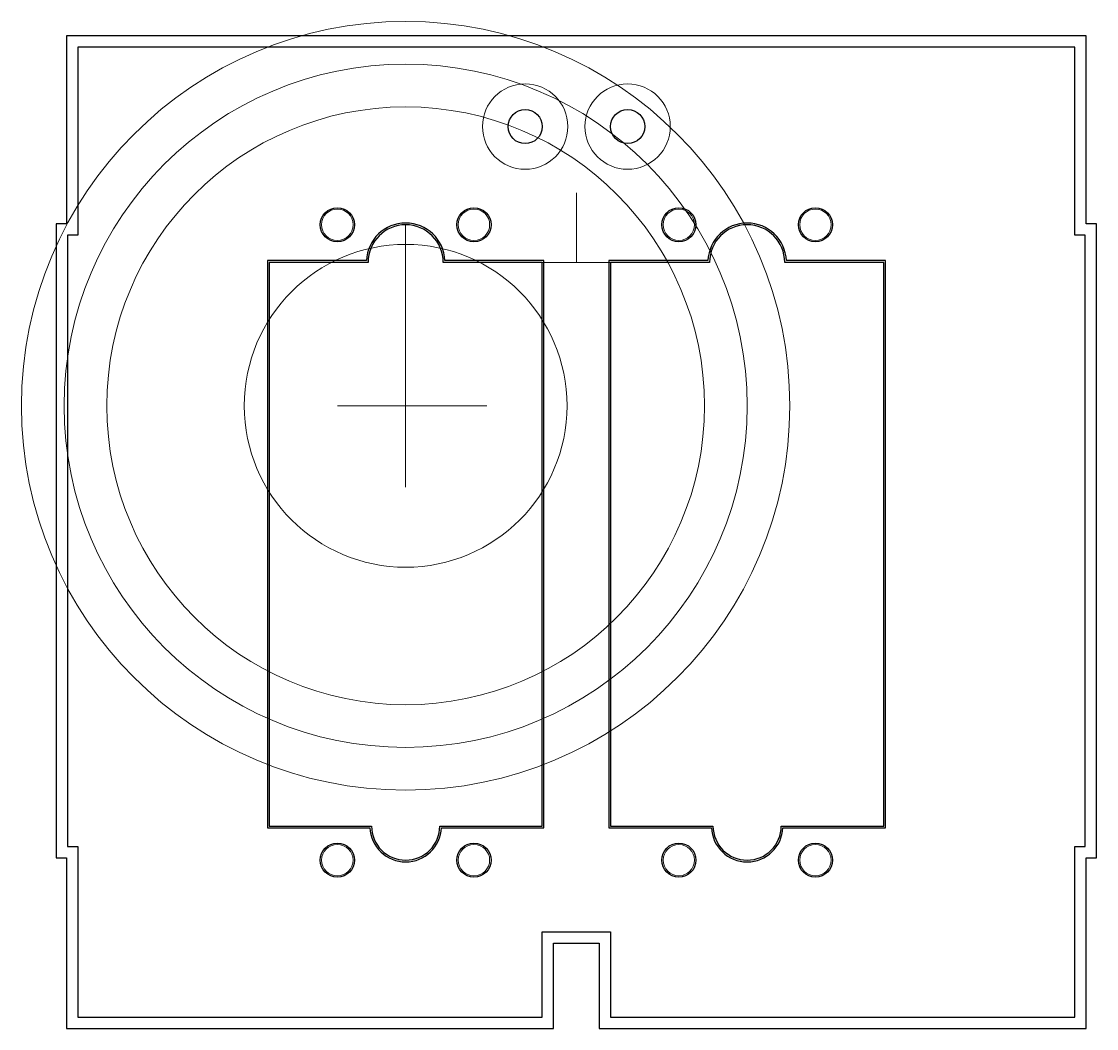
# Model space of a CAD drawing. Extents: x 0.11 to 3.26, y 0.17 to 3.12.
import ezdxf

# ---------------------------------------------------------------- set-up
doc = ezdxf.new("R2010")
doc.units = 0
doc.header["$MEASUREMENT"] = 0
doc.layers.add('holes', color=1, linetype='Continuous')
doc.layers.add('outline', color=3, linetype='Continuous')

msp = doc.modelspace()

# ---------------------------------------------------------------- linework, layer by layer
at = {"linetype": 'Continuous', "flags": 128}
msp.add_lwpolyline([(0.2792, 2.4969), (0.2492, 2.4969), (0.2492, 0.7072), (0.2792, 0.7072), (0.2792, 0.2072), (1.6392, 0.2072), (1.6392, 0.4572), (1.8392, 0.4572), (1.8392, 0.2072), (3.1992, 0.2072), (3.1992, 0.7072), (3.2292, 0.7072), (3.2292, 2.4969), (3.1992, 2.4969), (3.1992, 3.0469), (0.2792, 3.0469)], close=True, dxfattribs=at)
at = {"linetype": 'Continuous', "lineweight": 0, "flags": 128}
for points in [[(1.7392, 2.4169), (1.7392, 2.6208)], [(1.2392, 2.5269), (1.2392, 1.7588)], [(1.6392, 2.4169), (1.8392, 2.4169)], [(1.0392, 1.9969), (1.4765, 1.9969)]]:
    msp.add_lwpolyline(points, dxfattribs=at)
at = {"linetype": 'Continuous', "flags": 128}
for points in [[(1.3392, 0.7669), (1.6392, 0.7669), (1.6392, 2.4169), (1.3492, 2.4169, 1), (1.1292, 2.4169), (0.8392, 2.4169), (0.8392, 0.7669), (1.1392, 0.7669, 1)], [(2.1392, 0.7669, 1), (2.3392, 0.7669), (2.6392, 0.7669), (2.6392, 2.4169), (2.3492, 2.4169, 1), (2.1292, 2.4169), (1.8392, 2.4169), (1.8392, 0.7669)]]:
    msp.add_lwpolyline(points, format="xyb", close=True, dxfattribs=at)
at = {"linetype": 'Continuous', "lineweight": 0}
for centre, radius in [((1.2392, 1.9969), 1.125), ((1.2392, 1.9969), 1), ((1.5892, 2.8143), 0.125), ((1.8892, 2.8143), 0.125), ((1.2392, 1.9969), 0.875), ((1.2392, 1.9969), 0.4725)]:
    msp.add_circle(centre, radius, dxfattribs=at)
at = {"linetype": 'Continuous'}
for centre in [(1.0392, 2.5269), (1.4392, 2.5269), (2.0392, 2.5269), (2.4392, 2.5269), (1.0392, 0.6669), (1.4392, 0.6669), (2.0392, 0.6669), (2.4392, 0.6669)]:
    msp.add_circle(centre, 0.05, dxfattribs=at)
at = {"layer": 'holes', "linetype": 'Continuous', "flags": 128}
for points in [[(1.3441, 0.7619), (1.6442, 0.7619), (1.6442, 2.4219), (1.3541, 2.4219, 0.957427), (1.1244, 2.4219), (0.8342, 2.4219), (0.8342, 0.7619), (1.1344, 0.7619, 0.953463)], [(2.1344, 0.7619, 0.953463), (2.3441, 0.7619), (2.6442, 0.7619), (2.6442, 2.4219), (2.3541, 2.4219, 0.957427), (2.1244, 2.4219), (1.8342, 2.4219), (1.8342, 0.7619)]]:
    msp.add_lwpolyline(points, format="xyb", close=True, dxfattribs=at)
at = {"layer": 'holes', "linetype": 'Continuous'}
for centre in [(1.5892, 2.8143), (1.8892, 2.8143)]:
    msp.add_circle(centre, 0.05, dxfattribs=at)
at = {"layer": 'holes', "linetype": 'Continuous', "lineweight": 0}
for centre in [(1.0392, 2.5269), (1.4392, 2.5269), (2.0392, 2.5269), (2.4392, 2.5269), (1.0392, 0.6669), (1.4392, 0.6669), (2.0392, 0.6669), (2.4392, 0.6669)]:
    msp.add_circle(centre, 0.046, dxfattribs=at)
at = {"layer": 'outline', "linetype": 'Continuous', "flags": 128}
msp.add_lwpolyline([(0.2462, 2.5299), (0.2162, 2.5299), (0.2162, 0.6742), (0.2462, 0.6742), (0.2462, 0.1742), (1.6722, 0.1742), (1.6722, 0.4242), (1.8062, 0.4242), (1.8062, 0.1742), (3.2322, 0.1742), (3.2322, 0.6742), (3.2622, 0.6742), (3.2622, 2.5299), (3.2322, 2.5299), (3.2322, 3.0799), (0.2462, 3.0799)], close=True, dxfattribs=at)

doc.saveas('drawing.dxf')
